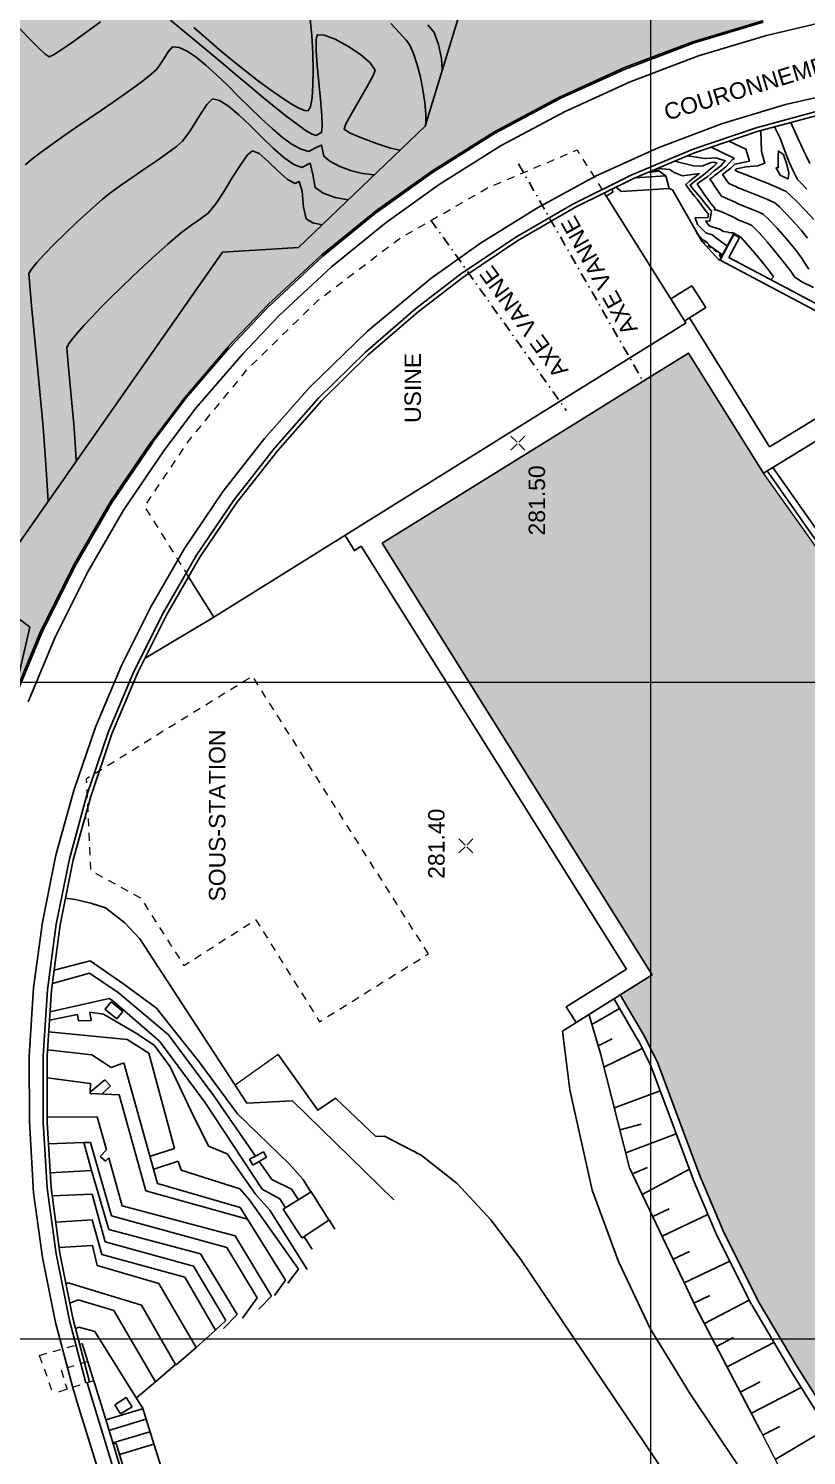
# Model space of a CAD drawing. Header units: metres. Extents: x 62264 to 62602, y 108404 to 109101.
# Drawn here: x 62352.7 to 62411.9, y 108541.1 to 108649.8 of the extents above; entities that cross this region are included whole.
import ezdxf
from ezdxf.enums import TextEntityAlignment as Align

# ---------------------------------------------------------------- set-up
doc = ezdxf.new("R2010")
doc.units = ezdxf.units.M
doc.header["$MEASUREMENT"] = 0
doc.linetypes.add('DOT', pattern=[0.55, 0.3, -0.25])
doc.linetypes.add('TRATTOPUNTO2', pattern=[0.5, 0.25, -0.125, 0, -0.125])
for name, color, linetype in [('assi', 6, 'TRATTOPUNTO2'), ('Bâti', 7, 'Continuous'), ('colore lago', 131, 'Continuous'), ('coordinate', 2, 'Continuous'), ('Couronnement', 7, 'Continuous'), ('curve livello 1m', 2, 'Continuous'), ('curve livello 5m', 7, 'Continuous'), ('LIN018CO', 6, 'Continuous'), ('LIN025CO', 7, 'Continuous'), ('LIN035CO', 1, 'Continuous'), ('pendenze', 2, 'Continuous'), ('Per+Mod Surf', 7, 'Continuous'), ('SCALE', 2, 'Continuous'), ('Strade', 7, 'Continuous'), ('TalusHautBas', 7, 'Continuous'), ('TEXT035', 1, 'Continuous'), ('VOIRIE', 7, 'Continuous')]:
    doc.layers.add(name, color=color, linetype=linetype)
doc.layers.add('Colori bordi', color=5, linetype='Continuous', plot=False)
doc.styles.add('ARIAL', font='arial.ttf')

# ---------------------------------------------------------------- blocks, each defined once
blk = doc.blocks.new('INVISIBLE')
at = {"color": 0}
for p, q in [((-0.0375, 0), (0.0375, 0)), ((0, -0.0375), (0, 0.0375))]:
    blk.add_line(p, q, dxfattribs=at)
at = {"flags": 1}
for tag, p in [('POINTNUMBER', (0, 0)), ('COMMENT', (0, -1.25))]:
    blk.add_attdef(tag, p, '', height=1, dxfattribs=at)
blk = doc.blocks.new('quote')
at = {"layer": 'LIN018CO'}
for p, q in [((0.001, 0.001), (-0.001, -0.001)), ((0.001, -0.001), (-0.001, 0.001))]:
    blk.add_line(p, q, dxfattribs=at)
at = {"layer": 'LIN035CO'}
for p, q in [((-0.013, 0.013), (-0.106, 0.106)), ((0.106, 0.106), (0.013, 0.013)), ((-0.013, -0.013), (-0.106, -0.106)), ((0.106, -0.106), (0.013, -0.013))]:
    blk.add_line(p, q, dxfattribs=at)
at = {"layer": 'TEXT035', "style": 'ARIAL'}
blk.add_attdef('VALORE', text='', height=0.25, dxfattribs=at).set_placement((0, 0.33), align=Align.CENTER)

msp = doc.modelspace()

# ---------------------------------------------------------------- hatches: boundary and pattern name
at = {"layer": 'colore lago', "linetype": 'Continuous', "lineweight": 0}
for points in [[(62424.984, 108653.069), (62419.433, 108652.547), (62413.953, 108651.637), (62408.529, 108650.359), (62403.21, 108648.764), (62398.021, 108646.797), (62392.955, 108644.487), (62388.067, 108641.873), (62383.347, 108638.914), (62379.143, 108635.919), (62374.987, 108632.528), (62370.912, 108628.752), (62367.864, 108625.55), (62364.577, 108621.72), (62361.992, 108618.302), (62358.884, 108613.699), (62356.087, 108608.883), (62353.615, 108603.924), (62351.491, 108598.79), (62349.698, 108593.52), (62348.257, 108588.148), (62347.162, 108582.699), (62346.433, 108577.206), (62346.076, 108571.827), (62346.067, 108566.27), (62346.414, 108560.708), (62347.156, 108555.214), (62348.241, 108549.757), (62349.108, 108546.543), (62347.868, 108543.897), (62343.805, 108542.34), (62343.071, 108542.931), (62342.215, 108543.399), (62341.494, 108543.605), (62340.731, 108543.397), (62339.788, 108542.895), (62338.814, 108542.367), (62337.958, 108542.081), (62337.463, 108542.167), (62336.538, 108542.374), (62334.253, 108542.969), (62331.322, 108543.785), (62328.139, 108544.685), (62325.098, 108545.533), (62322.593, 108546.195), (62321.848, 108546.361), (62320.984, 108546.545), (62320.474, 108546.666), (62319.859, 108546.963), (62319.103, 108547.335), (62317.961, 108547.824), (62316.581, 108548.386), (62315.066, 108548.989), (62313.523, 108549.599), (62312.055, 108550.183), (62310.769, 108550.711), (62309.769, 108551.147), (62309.112, 108551.475), (62308.074, 108552.131), (62305.134, 108553.829), (62301.974, 108555.846), (62300, 108557.145), (62300, 108746.102), (62331.882, 108763.679), (62334.507, 108761.512), (62338.392, 108758.6), (62343.084, 108755.721), (62348.103, 108752.428), (62352.959, 108748.821), (62356.982, 108746.672), (62361.491, 108743.204), (62364.809, 108741.018), (62364.85, 108740.982), (62366.701, 108739.452), (62368.7, 108737.832), (62369.305, 108737.355), (62369.749, 108737.014), (62370.359, 108736.582), (62371.24, 108735.973), (62371.627, 108735.711), (62374.472, 108733.847), (62374.708, 108733.696), (62375.544, 108733.194), (62376.513, 108732.622), (62377.024, 108732.307), (62377.264, 108731.984), (62377.853, 108731.572), (62378.743, 108731.016), (62379.493, 108730.514), (62379.904, 108730.173), (62380.53, 108729.628), (62381.289, 108728.95), (62382.099, 108728.213), (62382.879, 108727.488), (62383.568, 108726.81), (62384.361, 108726.013), (62384.891, 108725.5), (62385.513, 108725.007), (62386.29, 108724.44), (62387.153, 108723.834), (62388.028, 108723.224), (62388.845, 108722.646), (62389.533, 108722.136), (62390.019, 108721.728), (62390.461, 108721.189), (62391.046, 108720.467), (62391.593, 108719.84), (62392.228, 108719.121), (62392.561, 108718.731), (62392.862, 108718.087), (62393.16, 108717.245), (62393.458, 108716.296), (62393.758, 108715.335), (62394.064, 108714.455), (62394.378, 108713.747), (62394.629, 108713.387), (62395.018, 108712.892), (62395.432, 108712.426), (62395.814, 108712.034), (62396.33, 108711.596), (62397.152, 108710.938), (62398.032, 108710.258), (62398.87, 108709.636), (62399.584, 108709.126), (62399.96, 108708.881), (62400.685, 108708.661), (62401.612, 108708.484), (62402.549, 108708.306), (62403.305, 108708.084), (62403.979, 108707.68), (62404.973, 108707.002), (62405.674, 108706.477), (62406.299, 108705.979), (62406.659, 108705.658), (62407.074, 108705.014), (62407.565, 108704.234), (62408.06, 108703.631), (62408.444, 108703.148), (62408.613, 108702.358), (62408.809, 108701.374), (62409.055, 108700.585), (62409.399, 108699.598), (62409.737, 108698.707), (62410.053, 108697.961), (62410.417, 108697.156), (62410.768, 108696.423), (62411.044, 108695.894), (62411.352, 108695.436), (62411.941, 108694.585), (62412.688, 108693.536), (62413.24, 108692.756), (62413.64, 108692.028), (62414.101, 108691.1), (62414.582, 108690.096), (62415.042, 108689.143), (62415.44, 108688.363), (62415.735, 108687.883), (62416.22, 108687.475), (62417.091, 108686.877), (62417.986, 108686.309), (62418.762, 108685.857), (62419.277, 108685.61), (62419.98, 108685.523), (62420.747, 108685.436), (62421.269, 108685.254), (62422.042, 108684.935), (62422.834, 108684.575), (62423.302, 108684.318), (62424.281, 108683.305), (62425.656, 108681.875), (62426.449, 108681.066), (62427.156, 108680.351), (62427.673, 108679.833), (62427.895, 108679.62), (62428.432, 108679.384), (62429.04, 108678.92), (62429.869, 108678.212), (62430.484, 108677.629), (62430.843, 108677.243), (62431.218, 108676.364), (62431.557, 108675.296), (62431.913, 108674.527), (62432.355, 108674.247), (62432.858, 108673.942), (62433.455, 108673.231), (62434.097, 108672.326), (62434.701, 108671.601), (62435.197, 108671.28), (62435.685, 108671.01), (62436.144, 108670.755), (62436.707, 108670.388), (62437.492, 108669.855), (62438.358, 108669.253), (62439.162, 108668.678), (62440.078, 108667.996), (62441.13, 108667.19), (62442.002, 108666.501), (62442.908, 108665.758), (62443.789, 108665.021), (62444.562, 108664.359), (62445.144, 108663.844), (62445.453, 108663.547), (62446.014, 108662.665), (62446.501, 108661.941), (62447.153, 108661.7), (62448.876, 108661.081), (62447.183, 108652.749), (62446.943, 108651.566), (62441.595, 108652.495), (62436.09, 108653.04), (62430.527, 108653.236)], [(62379.582, 108610.581), (62385.62, 108600.92), (62400.115, 108577.726), (62397.691, 108576.2), (62399.555, 108573.013), (62400.542, 108570.997), (62402.182, 108566.645), (62403.779, 108562.376), (62405.518, 108558.228), (62408.196, 108552.888), (62411.192, 108547.807), (62415.156, 108541.54), (62417.677, 108537.481), (62418.985, 108535.375), (62423.804, 108527.74), (62427.401, 108522.066), (62428.917, 108522.33), (62431.999, 108520.483), (62435.209, 108517.103), (62435.248, 108508.375), (62442.532, 108497.745), (62448.327, 108490.271), (62457.902, 108478.106), (62469.007, 108462.331), (62468.89, 108461.981), (62477.152, 108449.843), (62486.864, 108436.011), (62496.889, 108418.536), (62504.8, 108403.974), (62555.468, 108403.974), (62553.625, 108410.285), (62549.503, 108421.578), (62547.915, 108426.777), (62544.897, 108437.007), (62544.493, 108444.651), (62545.356, 108452.699), (62543.608, 108459.606), (62537.06, 108468.431), (62530.397, 108473.862), (62527.61, 108478.063), (62523.513, 108483.362), (62517.305, 108489.509), (62515.162, 108489.283), (62513.59, 108490.987), (62513.852, 108495.246), (62507.206, 108504.157), (62503.622, 108511.488), (62498.446, 108513.908), (62498.734, 108517.605), (62497.529, 108519.355), (62494.043, 108521.362), (62486.495, 108527.481), (62482.972, 108532.63), (62482.017, 108536.249), (62479.567, 108536.234), (62477.321, 108539.69), (62478.815, 108540.254), (62477.114, 108542.25), (62476.542, 108543.256), (62476.712, 108543.943), (62475.5, 108543.172), (62473.872, 108545.329), (62473.367, 108544.22), (62472.168, 108544.884), (62471.307, 108544.63), (62466.582, 108550.14), (62461.323, 108555.669), (62452.234, 108564.908), (62445.975, 108571.355), (62438.597, 108578.993), (62431.968, 108586.051), (62422.759, 108596.383), (62419.614, 108600.43), (62408.579, 108615.912), (62402.883, 108625.049), (62402.43, 108624.768), (62397.589, 108621.762), (62392.271, 108618.46)]]:
    msp.add_hatch(color=256, dxfattribs=at).paths.add_polyline_path(points)

# ---------------------------------------------------------------- linework, layer by layer
at = {"layer": 'assi', "ltscale": 3}
for p, q in [((62389.959, 108639.455), (62399.37, 108623.019)), ((62383.288, 108635.19), (62393.595, 108620.675))]:
    msp.add_line(p, q, dxfattribs=at)
at = {"layer": 'Bâti', "linetype": 'Continuous'}
for p, q in [((62401.169, 108638.552), (62398.801, 108638.393)), ((62399.785, 108638.806), (62400.66, 108638.91)), ((62400.053, 108638.919), (62400.656, 108638.99)), ((62396.465, 108637.251), (62402.678, 108627.371)), ((62396.678, 108637.032), (62397.149, 108637.336)), ((62397.149, 108637.336), (62397.045, 108637.532)), ((62397.372, 108637.694), (62397.756, 108637.36)), ((62397.756, 108637.36), (62401.404, 108637.589)), ((62405.249, 108632.118), (62406.309, 108634.107)), ((62406.332, 108634.094), (62405.521, 108632.576)), ((62406.332, 108634.094), (62406.774, 108633.859)), ((62406.774, 108633.859), (62405.962, 108632.34)), ((62405.288, 108632.136), (62405.249, 108632.118)), ((62405.521, 108632.576), (62405.288, 108632.136)), ((62405.288, 108632.136), (62421.3, 108623.644)), ((62403.135, 108630.184), (62401.545, 108629.196)), ((62404.211, 108628.53), (62403.135, 108630.184)), ((62404.211, 108628.53), (62402.595, 108627.526)), ((62400.156, 108625.775), (62402.699, 108627.361)), ((62409.05, 108617.922), (62402.955, 108627.75)), ((62393.199, 108621.436), (62400.156, 108625.775)), ((62399.238, 108622.786), (62402.883, 108625.049)), ((62402.883, 108625.049), (62408.579, 108615.912)), ((62394.394, 108619.778), (62399.238, 108622.786)), ((62366.775, 108604.956), (62393.199, 108621.436)), ((62379.582, 108610.581), (62394.394, 108619.778)), ((62413.08, 108620.385), (62409.05, 108617.922)), ((62408.579, 108615.912), (62413.943, 108619.185)), ((62413.874, 108608.965), (62408.865, 108616.086)), ((62409.311, 108616.358), (62414.262, 108609.286)), ((62377.491, 108609.99), (62376.75, 108611.177)), ((62377.97, 108610.358), (62377.477, 108610.037)), ((62398.161, 108578.16), (62377.97, 108610.358)), ((62400.115, 108577.726), (62379.582, 108610.581)), ((62366.775, 108604.956), (62364.852, 108608.036)), ((62366.775, 108604.956), (62361.532, 108601.829)), ((62356.992, 108589.568), (62356.991, 108589.827)), ((62400.115, 108577.726), (62393.294, 108573.432)), ((62398.161, 108578.16), (62393.586, 108575.291)), ((62398.161, 108578.16, 281.509), (62393.586, 108575.291, 281.589)), ((62400.115, 108577.726), (62394.335, 108574.087)), ((62358.491, 108575.096), (62358.946, 108575.657)), ((62358.946, 108575.657), (62359.838, 108574.92)), ((62394.335, 108574.087), (62393.586, 108575.291)), ((62397.202, 108575.914), (62399.066, 108572.727)), ((62397.691, 108576.2), (62399.555, 108573.013)), ((62359.384, 108574.366), (62358.486, 108575.1)), ((62359.838, 108574.92), (62359.384, 108574.366)), ((62399.045, 108572.763), (62400.032, 108570.747)), ((62399.555, 108573.013), (62400.542, 108570.997)), ((62400.542, 108570.997), (62402.182, 108566.645)), ((62400.009, 108570.796), (62401.649, 108566.444)), ((62402.182, 108566.645), (62403.779, 108562.376)), ((62401.648, 108566.445), (62403.245, 108562.176)), ((62369.929, 108563.926), (62369.485, 108563.691)), ((62369.485, 108563.691), (62369.735, 108563.241)), ((62369.735, 108563.241), (62370.219, 108563.503)), ((62369.935, 108563.918), (62370.534, 108564.254)), ((62370.774, 108563.831), (62370.209, 108563.517)), ((62370.534, 108564.254), (62370.774, 108563.831)), ((62403.779, 108562.376), (62405.518, 108558.228)), ((62374.179, 108561.192), (62372.041, 108559.881)), ((62375.522, 108559.06), (62374.179, 108561.192)), ((62403.245, 108562.152), (62404.984, 108558.004)), ((62372.041, 108559.881), (62373.466, 108557.689)), ((62373.456, 108557.682), (62375.54, 108559.072)), ((62404.999, 108557.968), (62407.677, 108552.628)), ((62405.518, 108558.228), (62408.196, 108552.888)), ((62407.695, 108552.592), (62410.691, 108547.511)), ((62408.196, 108552.888), (62411.192, 108547.807)), ((62356.744, 108549.661), (62357.628, 108546.795)), ((62417.463, 108536.711), (62410.691, 108547.511)), ((62411.192, 108547.807), (62415.156, 108541.54)), ((62357.124, 108546.651), (62359.332, 108539.425)), ((62358.538, 108543.856), (62357.634, 108546.813)), ((62360.108, 108545.538), (62359.243, 108544.992)), ((62359.245, 108544.993), (62359.678, 108544.298)), ((62359.678, 108544.298), (62360.542, 108544.838)), ((62360.542, 108544.838), (62360.108, 108545.538)), ((62359.677, 108540.151), (62358.538, 108543.856)), ((62359.344, 108542.046), (62359.113, 108541.985)), ((62360.042, 108539.702), (62359.344, 108542.046))]:
    msp.add_line(p, q, dxfattribs=at)
at = {"layer": 'Bâti', "color": 2}
for p, q in [((62356.215, 108583.452), (62355.47, 108583.57)), ((62356.215, 108583.452), (62357.396, 108583.179)), ((62357.396, 108583.179), (62358.514, 108582.813)), ((62358.514, 108582.813), (62360.001, 108581.694)), ((62360.001, 108581.694), (62361.131, 108580.47)), ((62361.131, 108580.47), (62369.279, 108567.953)), ((62357.348, 108578.787), (62354.615, 108578.077)), ((62359.914, 108577.022), (62357.348, 108578.787)), ((62354.48, 108577.069), (62357.308, 108577.84)), ((62357.308, 108577.84), (62359.486, 108576.388)), ((62359.486, 108576.388), (62363.316, 108573.148)), ((62362.415, 108575.195), (62359.914, 108577.022)), ((62358.808, 108575.927), (62354.3, 108574.894)), ((62359.065, 108575.77), (62358.808, 108575.927)), ((62362.623, 108572.668), (62359.065, 108575.77)), ((62354.259, 108574.278), (62356.403, 108574.715)), ((62356.403, 108574.715), (62356.478, 108574.222)), ((62356.478, 108574.222), (62357.441, 108574.257)), ((62357.441, 108574.257), (62357.335, 108574.887)), ((62357.335, 108574.887), (62358.367, 108574.732)), ((62358.367, 108574.732), (62360.922, 108573.232)), ((62363.739, 108573.494), (62362.415, 108575.195)), ((62354.199, 108573.379), (62360.185, 108572.796)), ((62360.922, 108573.232), (62362.255, 108572.355)), ((62363.316, 108573.148), (62366.772, 108568.515)), ((62365.636, 108571.123), (62363.739, 108573.494)), ((62357.491, 108571.621), (62354.108, 108572.012)), ((62360.185, 108572.796), (62361.821, 108571.752)), ((62362.255, 108572.355), (62363.442, 108570.721)), ((62366.082, 108568.019), (62362.623, 108572.668)), ((62357.491, 108571.621), (62358.946, 108570.662)), ((62358.946, 108570.662), (62359.921, 108571.032)), ((62359.921, 108571.032), (62362.472, 108561.846)), ((62361.821, 108571.752), (62363.784, 108564.502)), ((62368.565, 108567.141), (62365.636, 108571.123)), ((62354.081, 108569.888), (62357.355, 108569.462)), ((62363.442, 108570.721), (62365.037, 108567.338)), ((62357.355, 108569.462), (62357.373, 108569.47)), ((62357.373, 108569.47), (62357.364, 108568.699)), ((62357.364, 108568.699), (62359.574, 108568.588)), ((62357.365, 108568.781), (62358.466, 108569.727)), ((62358.912, 108569.278), (62358.271, 108568.653)), ((62358.463, 108569.73), (62358.912, 108569.278)), ((62359.574, 108568.588), (62361.585, 108561.275)), ((62370.439, 108561.412), (62366.082, 108568.019)), ((62366.772, 108568.515), (62369.935, 108563.918)), ((62369.279, 108567.953), (62372.762, 108568.122)), ((62372.762, 108568.122), (62380.455, 108560.597)), ((62354.088, 108566.896), (62357.878, 108566.922)), ((62357.878, 108566.922), (62358.604, 108564.39)), ((62365.037, 108567.338), (62366.356, 108564.671)), ((62372.499, 108563.334), (62368.565, 108567.141)), ((62356.875, 108564.959), (62354.189, 108564.866)), ((62356.875, 108564.96), (62357.375, 108564.955)), ((62357.462, 108562.818), (62356.875, 108564.959)), ((62357.375, 108564.955), (62358.98, 108559.362)), ((62358.604, 108564.39), (62358.127, 108563.889)), ((62363.784, 108564.502), (62361.937, 108563.905)), ((62366.356, 108564.671), (62367.786, 108564.104)), ((62358.127, 108563.889), (62358.516, 108563.535)), ((62358.516, 108563.535), (62358.777, 108563.789)), ((62358.777, 108563.789), (62359.798, 108560.141)), ((62362.197, 108562.916), (62364.058, 108563.543)), ((62364.058, 108563.543), (62364.273, 108562.844)), ((62367.786, 108564.104), (62369.931, 108561.034)), ((62370.209, 108563.517), (62371.192, 108562.133)), ((62373.575, 108562.142), (62372.499, 108563.334)), ((62354.323, 108562.649), (62357.462, 108562.818)), ((62357.47, 108562.829), (62358.767, 108558.336)), ((62364.273, 108562.844), (62368.736, 108561.442)), ((62361.585, 108561.275), (62369.324, 108559.108)), ((62362.472, 108561.846), (62368.763, 108560.016)), ((62368.736, 108561.442), (62369.464, 108560.628)), ((62371.785, 108560.671), (62370.439, 108561.412)), ((62371.192, 108562.133), (62372.683, 108561.407)), ((62372.683, 108561.407), (62373.202, 108560.593)), ((62374.155, 108561.177), (62373.575, 108562.142)), ((62354.473, 108560.898), (62357.502, 108561.028)), ((62357.502, 108561.028), (62358.504, 108557.4)), ((62359.798, 108560.141), (62368.382, 108557.861)), ((62368.763, 108560.016), (62369.328, 108559.111)), ((62369.464, 108560.621), (62373.2, 108555.317)), ((62369.931, 108561.034), (62371.026, 108559.803)), ((62372.227, 108559.995), (62371.785, 108560.671)), ((62354.74, 108558.902), (62357.509, 108559.075)), ((62357.509, 108559.075), (62358.245, 108556.443)), ((62358.98, 108559.362), (62367.767, 108556.975)), ((62369.324, 108559.108), (62372.212, 108554.471)), ((62371.026, 108559.803), (62373.874, 108555.276)), ((62375.985, 108558.355), (62375.54, 108559.072)), ((62358.767, 108558.336), (62365.742, 108556.474)), ((62368.382, 108557.861), (62371.162, 108553.257)), ((62354.999, 108556.959), (62357.545, 108557.126)), ((62357.545, 108557.126), (62357.895, 108555.599)), ((62358.504, 108557.4), (62365.217, 108555.542)), ((62367.767, 108556.975), (62370.062, 108553.137)), ((62374.238, 108556.832), (62373.621, 108557.792)), ((62358.245, 108556.443), (62364.572, 108554.712)), ((62365.742, 108556.474), (62368.552, 108551.865)), ((62357.895, 108555.599), (62362.574, 108554.23)), ((62364.572, 108554.712), (62366.906, 108550.678)), ((62365.217, 108555.542), (62367.682, 108551.413)), ((62373.2, 108555.317), (62372.39, 108554.251)), ((62355.524, 108554.201), (62355.696, 108554.276)), ((62355.696, 108554.276), (62361.266, 108552.561)), ((62362.574, 108554.23), (62365.421, 108549.362)), ((62372.209, 108554.476), (62371.391, 108553.315)), ((62355.82, 108552.733), (62356.447, 108552.989)), ((62356.447, 108552.989), (62359.164, 108552.168)), ((62361.266, 108552.561), (62363.853, 108548.048)), ((62370.062, 108553.137), (62368.947, 108551.588)), ((62371.162, 108553.257), (62370.2, 108552.271)), ((62359.164, 108552.168), (62362.335, 108546.741)), ((62367.682, 108551.413), (62366.911, 108550.689)), ((62368.552, 108551.865), (62367.508, 108550.809)), ((62356.499, 108550.892), (62356.258, 108550.789)), ((62357.722, 108550.579), (62356.499, 108550.892)), ((62361.301, 108544.845), (62357.722, 108550.579)), ((62366.906, 108550.678), (62365.421, 108549.362)), ((62365.421, 108549.362), (62363.892, 108548.037)), ((62363.853, 108548.048), (62362.335, 108546.741)), ((62362.339, 108546.735), (62360.877, 108545.524))]:
    msp.add_line(p, q, dxfattribs=at)
at = {"layer": 'Colori bordi', "linetype": 'Continuous', "lineweight": 0, "flags": 128}
for points in [[(62408.529, 108650.359), (62403.21, 108648.764), (62398.021, 108646.797), (62392.955, 108644.487), (62388.067, 108641.873), (62383.347, 108638.914), (62379.143, 108635.919), (62374.987, 108632.528), (62370.912, 108628.752), (62367.864, 108625.55), (62364.577, 108621.72), (62361.992, 108618.302), (62358.884, 108613.699), (62356.087, 108608.883), (62353.615, 108603.924), (62351.491, 108598.79)], [(62419.614, 108600.43), (62408.579, 108615.912), (62402.883, 108625.049), (62402.43, 108624.768), (62397.589, 108621.762), (62392.271, 108618.46), (62379.582, 108610.581), (62385.62, 108600.92), (62400.115, 108577.726), (62397.691, 108576.2), (62399.555, 108573.013), (62400.542, 108570.997), (62402.182, 108566.645), (62403.779, 108562.376), (62405.518, 108558.228), (62408.196, 108552.888), (62411.192, 108547.807), (62415.156, 108541.54)]]:
    msp.add_lwpolyline(points, dxfattribs=at)
at = {"layer": 'coordinate', "linetype": 'Continuous', "lineweight": 0}
for p, q in [((62400, 108767.618), (62400, 108626.056)), ((62400, 108626.056), (62400, 108403.974)), ((62300, 108600), (62447.744, 108600)), ((62300, 108550), (62587, 108550))]:
    msp.add_line(p, q, dxfattribs=at)
at = {"layer": 'Couronnement', "linetype": 'Continuous'}
for p, q in [((62408.529, 108650.359), (62403.21, 108648.764)), ((62408.555, 108650.242), (62403.244, 108648.649)), ((62408.817, 108649.228), (62414.098, 108650.472)), ((62403.639, 108647.68), (62408.817, 108649.228)), ((62403.21, 108648.764), (62398.021, 108646.797)), ((62403.253, 108648.652), (62398.064, 108646.685)), ((62398.435, 108645.708), (62403.639, 108647.68)), ((62398.021, 108646.797), (62392.955, 108644.487)), ((62398.064, 108646.685), (62393.005, 108644.378)), ((62393.495, 108643.455), (62398.435, 108645.708)), ((62415.21, 108645.122), (62410.252, 108643.974)), ((62392.955, 108644.487), (62388.067, 108641.873)), ((62393.012, 108644.381), (62388.121, 108641.766)), ((62410.252, 108643.974), (62405.384, 108642.503)), ((62388.625, 108640.851), (62393.495, 108643.455)), ((62408.032, 108642.218), (62412.886, 108643.525)), ((62408.12, 108641.931), (62412.954, 108643.233)), ((62388.067, 108641.873), (62383.347, 108638.914)), ((62388.121, 108641.766), (62383.41, 108638.813)), ((62405.384, 108642.503), (62400.566, 108640.675)), ((62403.236, 108640.58), (62408.032, 108642.218)), ((62403.343, 108640.299), (62408.12, 108641.931)), ((62383.902, 108637.895), (62388.625, 108640.851)), ((62400.566, 108640.675), (62395.868, 108638.544)), ((62398.58, 108638.626), (62403.236, 108640.58)), ((62398.705, 108638.353), (62403.343, 108640.299)), ((62383.347, 108638.914), (62379.143, 108635.919)), ((62383.416, 108638.816), (62379.212, 108635.821)), ((62395.868, 108638.544), (62391.402, 108636.122)), ((62394.085, 108636.402), (62398.58, 108638.626)), ((62394.227, 108636.138), (62398.705, 108638.353)), ((62379.89, 108634.988), (62383.902, 108637.895)), ((62391.402, 108636.122), (62387.052, 108633.426)), ((62389.738, 108633.878), (62394.085, 108636.402)), ((62389.897, 108633.623), (62394.227, 108636.138)), ((62379.143, 108635.919), (62374.987, 108632.528)), ((62379.219, 108635.826), (62375.061, 108632.433)), ((62375.721, 108631.617), (62379.89, 108634.988)), ((62385.548, 108631.062), (62389.738, 108633.878)), ((62387.052, 108633.426), (62383.284, 108630.727)), ((62385.723, 108630.818), (62389.897, 108633.623)), ((62374.987, 108632.528), (62370.912, 108628.752)), ((62375.061, 108632.433), (62370.993, 108628.664)), ((62371.731, 108627.91), (62375.721, 108631.617)), ((62383.284, 108630.727), (62378.457, 108626.726)), ((62382.126, 108628.443), (62385.548, 108631.062)), ((62382.316, 108628.21), (62385.723, 108630.818)), ((62370.912, 108628.752), (62367.864, 108625.55)), ((62370.999, 108628.669), (62367.951, 108625.467)), ((62378.305, 108625.134), (62382.126, 108628.443)), ((62368.987, 108625.02), (62371.731, 108627.91)), ((62378.509, 108624.914), (62382.316, 108628.21)), ((62378.457, 108626.726), (62374.041, 108622.439)), ((62367.955, 108625.472), (62364.668, 108621.642)), ((62365.383, 108620.836), (62368.987, 108625.02)), ((62374.738, 108621.618), (62378.305, 108625.134)), ((62374.956, 108621.412), (62378.509, 108624.914)), ((62374.041, 108622.439), (62370.622, 108618.564)), ((62364.668, 108621.642), (62362.087, 108618.23)), ((62362.957, 108617.615), (62365.383, 108620.836)), ((62371.394, 108617.829), (62374.738, 108621.618)), ((62371.625, 108617.637), (62374.956, 108621.412)), ((62361.992, 108618.302), (62358.884, 108613.699)), ((62362.091, 108618.235), (62358.983, 108613.632)), ((62359.904, 108613.095), (62362.957, 108617.615)), ((62370.622, 108618.564), (62367.467, 108614.538)), ((62368.284, 108613.86), (62371.394, 108617.829)), ((62368.527, 108613.683), (62371.625, 108617.637)), ((62367.467, 108614.538), (62364.533, 108610.187)), ((62358.884, 108613.699), (62356.087, 108608.883)), ((62358.988, 108613.639), (62356.19, 108608.822)), ((62365.455, 108609.67), (62368.284, 108613.86)), ((62365.709, 108609.511), (62368.527, 108613.683)), ((62357.168, 108608.392), (62359.904, 108613.095)), ((62364.533, 108610.187), (62361.97, 108605.74)), ((62362.93, 108605.307), (62365.455, 108609.67)), ((62363.194, 108605.165), (62365.709, 108609.511)), ((62356.087, 108608.883), (62353.615, 108603.924)), ((62356.19, 108608.822), (62353.722, 108603.871)), ((62354.69, 108603.437), (62357.168, 108608.392)), ((62361.97, 108605.74), (62359.735, 108601.267)), ((62360.687, 108600.806), (62362.93, 108605.307)), ((62360.96, 108600.681), (62363.194, 108605.165)), ((62353.615, 108603.924), (62351.491, 108598.79)), ((62353.726, 108603.878), (62351.602, 108598.744)), ((62352.639, 108598.497), (62354.69, 108603.437)), ((62359.735, 108601.267), (62357.757, 108596.587)), ((62358.73, 108596.171), (62360.687, 108600.806)), ((62359.011, 108596.064), (62360.96, 108600.681)), ((62357.757, 108596.587), (62356.104, 108591.745)), ((62357.112, 108591.4), (62358.73, 108596.171)), ((62357.399, 108591.312), (62359.011, 108596.064)), ((62356.104, 108591.745), (62354.752, 108586.825)), ((62355.779, 108586.547), (62357.112, 108591.4)), ((62356.071, 108586.478), (62357.399, 108591.312)), ((62354.752, 108586.825), (62353.73, 108581.725)), ((62354.782, 108581.579), (62355.779, 108586.547)), ((62355.078, 108581.529), (62356.071, 108586.478)), ((62353.73, 108581.725), (62353.051, 108576.721)), ((62354.112, 108576.587), (62354.782, 108581.579)), ((62354.411, 108576.557), (62355.078, 108581.529)), ((62353.051, 108576.721), (62352.726, 108571.528)), ((62353.777, 108571.565), (62354.112, 108576.587)), ((62354.077, 108571.555), (62354.411, 108576.557)), ((62352.726, 108571.528), (62352.73, 108566.545)), ((62353.789, 108566.503), (62353.777, 108571.565)), ((62354.089, 108566.512), (62354.077, 108571.555)), ((62352.73, 108566.545), (62353.055, 108561.134)), ((62354.093, 108561.48), (62353.789, 108566.503)), ((62354.392, 108561.509), (62354.089, 108566.512)), ((62353.055, 108561.134), (62353.723, 108556.207)), ((62354.76, 108556.477), (62354.093, 108561.48)), ((62355.057, 108556.52), (62354.392, 108561.509)), ((62353.723, 108556.207), (62354.722, 108551.247)), ((62355.755, 108551.535), (62354.76, 108556.477)), ((62356.049, 108551.594), (62355.057, 108556.52)), ((62357.02, 108546.657), (62355.759, 108551.519)), ((62357.31, 108546.732), (62356.049, 108551.594)), ((62354.722, 108551.247), (62356.006, 108546.381))]:
    msp.add_line(p, q, dxfattribs=at)
at = {"layer": 'Couronnement', "linetype": 'Continuous', "lineweight": 0}
for p, q in [((62367.864, 108625.55), (62364.577, 108621.72)), ((62364.572, 108621.714), (62361.992, 108618.302))]:
    msp.add_line(p, q, dxfattribs=at)
at = {"layer": 'curve livello 1m', "flags": 128}
for points in [[(62358.154, 108650.285), (62357.11, 108649.513), (62356.095, 108648.787), (62355.21, 108648.179), (62354.557, 108647.765), (62354.237, 108647.619), (62354.237, 108647.619), (62353.94, 108647.82), (62353.382, 108648.337), (62352.645, 108649.081), (62351.812, 108649.961)], [(62380.934, 108640.516), (62380.214, 108640.67), (62379.143, 108641.012), (62378.005, 108641.435), (62377.087, 108641.833), (62376.675, 108642.099), (62376.675, 108642.099), (62376.815, 108642.517), (62377.255, 108643.331), (62377.846, 108644.344), (62378.439, 108645.36), (62378.885, 108646.18), (62379.036, 108646.608), (62379.036, 108646.608), (62378.666, 108647.147), (62377.921, 108647.787), (62376.973, 108648.424), (62375.994, 108648.955), (62375.155, 108649.274), (62374.628, 108649.28), (62374.628, 108649.28), (62374.544, 108648.915), (62374.559, 108648.091), (62374.641, 108646.957), (62374.76, 108645.662), (62374.883, 108644.354), (62374.978, 108643.183), (62375.015, 108642.297), (62374.962, 108641.846), (62374.962, 108641.846), (62374.526, 108641.629), (62374.209, 108641.745), (62373.725, 108642.036), (62373.097, 108642.479), (62372.346, 108643.051), (62371.492, 108643.732), (62370.556, 108644.498), (62369.559, 108645.327), (62368.522, 108646.198), (62367.466, 108647.089), (62366.413, 108647.976), (62365.382, 108648.839), (62364.395, 108649.654), (62363.473, 108650.4)], [(62365.25, 108649.839), (62366.201, 108648.998), (62367.194, 108648.15), (62368.203, 108647.315), (62369.205, 108646.514), (62370.174, 108645.765), (62371.087, 108645.089), (62371.919, 108644.506), (62372.645, 108644.036), (62373.24, 108643.699), (62373.681, 108643.515), (62373.942, 108643.503), (62374.119, 108643.816), (62374.24, 108644.492), (62374.307, 108645.45), (62374.324, 108646.61), (62374.294, 108647.888), (62374.22, 108649.204), (62374.107, 108650.477)], [(62380.228, 108650.149), (62380.897, 108649.447), (62381.405, 108648.882), (62381.652, 108648.563), (62381.958, 108647.86), (62382.239, 108647.014), (62382.483, 108646.077), (62382.681, 108645.103), (62382.821, 108644.145), (62382.893, 108643.256), (62382.886, 108642.489)], [(62383.042, 108650.044), (62383.533, 108649.459), (62383.858, 108648.563), (62384.079, 108647.477), (62384.129, 108646.525)], [(62354.164, 108613.776), (62353.984, 108616.6), (62353.779, 108619.422), (62353.779, 108619.422), (62353.383, 108623.721), (62352.903, 108628.667), (62352.7, 108631.117), (62352.7, 108631.117), (62352.898, 108631.444), (62353.305, 108631.946), (62353.889, 108632.59), (62354.616, 108633.343), (62355.455, 108634.171), (62356.371, 108635.041), (62357.333, 108635.921), (62358.307, 108636.776), (62358.307, 108636.776), (62358.941, 108637.281), (62359.733, 108637.858), (62360.622, 108638.477), (62361.545, 108639.109), (62362.443, 108639.726), (62363.255, 108640.298), (62363.919, 108640.796), (62364.373, 108641.191), (62364.373, 108641.191), (62364.973, 108641.987), (62365.635, 108643.048), (62366.238, 108643.987), (62366.658, 108644.415), (62367.206, 108644.297), (62367.892, 108643.86), (62368.678, 108643.192), (62369.528, 108642.378), (62370.407, 108641.507), (62371.277, 108640.666), (62372.102, 108639.942), (62372.846, 108639.423), (62373.474, 108639.194), (62374.107, 108639.509), (62374.293, 108638.643), (62374.467, 108637.656), (62375.074, 108637.241), (62376.004, 108636.895), (62376.977, 108636.723)], [(62408.399, 108642.006), (62408.432, 108640.4), (62408.703, 108639.516), (62408.165, 108639.326), (62407.269, 108639.245), (62406.529, 108639.076), (62406.504, 108639.048), (62406.447, 108639.004), (62406.489, 108638.944), (62406.537, 108638.923), (62406.537, 108638.923), (62406.547, 108638.917), (62407.078, 108638.696), (62407.912, 108638.368), (62408.811, 108638.016), (62409.534, 108637.722), (62410.312, 108637.371), (62410.628, 108637.093), (62411.15, 108636.577), (62411.779, 108635.923), (62412.416, 108635.232)], [(62409.422, 108642.282), (62409.854, 108641.412), (62410.172, 108640.571), (62410.534, 108639.581), (62410.557, 108639.535), (62410.81, 108638.976), (62410.96, 108638.733), (62411.165, 108638.312), (62411.187, 108638.265), (62411.419, 108638.011), (62411.878, 108637.526)], [(62356.299, 108616.829), (62356.209, 108618.234), (62356.107, 108619.637), (62356.107, 108619.637), (62355.91, 108621.775), (62355.672, 108624.235), (62355.571, 108625.453), (62355.571, 108625.453), (62355.717, 108625.729), (62355.993, 108626.113), (62356.386, 108626.595), (62356.885, 108627.163), (62357.479, 108627.804), (62358.154, 108628.507), (62358.9, 108629.26), (62359.705, 108630.051), (62360.557, 108630.868), (62361.443, 108631.7), (62362.354, 108632.534), (62363.275, 108633.358), (62364.197, 108634.161), (62364.197, 108634.161), (62364.908, 108634.688), (62365.76, 108635.273), (62366.342, 108635.722), (62366.342, 108635.722), (62366.911, 108636.431), (62367.547, 108637.397), (62368.198, 108638.453), (62368.81, 108639.428), (62369.329, 108640.154), (62369.702, 108640.462), (62370.22, 108640.25), (62370.904, 108639.653), (62371.654, 108638.914), (62372.369, 108638.274), (62372.947, 108637.977), (62373.249, 108638.126), (62373.49, 108637.396), (62373.581, 108636.167), (62373.805, 108635.271), (62374.304, 108634.984), (62374.998, 108634.827)], [(62404.61, 108640.732), (62406.186, 108639.978), (62406.326, 108639.911), (62406.346, 108639.846), (62406.264, 108639.83), (62405.727, 108639.228), (62405.34, 108638.93), (62404.87, 108638.572), (62404.742, 108638.461), (62404.515, 108638.3), (62404.676, 108638.063), (62404.888, 108637.751), (62405.401, 108636.997), (62405.84, 108636.805), (62406.425, 108636.558), (62406.437, 108636.551), (62406.659, 108636.431), (62407.353, 108636.152), (62408.177, 108635.824), (62408.573, 108635.645), (62409, 108635.241), (62409.643, 108634.557), (62410.284, 108633.815), (62410.967, 108632.985), (62411.486, 108632.315), (62411.789, 108631.835), (62412.035, 108631.458)], [(62405.961, 108641.193), (62407.25, 108640.576), (62407.524, 108639.681), (62407.02, 108639.561), (62406.397, 108639.453), (62406.115, 108639.138), (62405.481, 108638.652), (62405.945, 108637.97), (62406.481, 108637.74), (62406.487, 108637.737), (62406.603, 108637.674), (62407.196, 108637.431), (62408.09, 108637.081), (62408.856, 108636.773), (62409.443, 108636.508), (62409.799, 108636.185), (62410.387, 108635.587), (62411.029, 108634.894), (62411.474, 108634.38), (62411.947, 108633.805)], [(62401.829, 108639.664), (62403.252, 108639.31), (62403.897, 108639.284), (62404.614, 108639.576), (62404.841, 108639.589), (62405.05, 108639.521), (62404.949, 108639.408), (62404.8, 108639.293), (62404.385, 108638.933), (62404.004, 108638.604), (62403.378, 108638.159), (62403.004, 108637.852), (62403.266, 108637.501), (62403.817, 108636.877), (62404.142, 108636.441), (62404.645, 108635.86), (62404.499, 108635.122), (62404.193, 108635.112), (62404.451, 108634.752), (62405.323, 108634.468), (62405.504, 108634.332), (62405.518, 108634.329), (62405.555, 108634.323), (62405.58, 108634.318), (62405.902, 108634.254), (62405.905, 108634.253), (62405.909, 108634.253), (62405.934, 108634.248), (62406.097, 108634.215), (62406.107, 108634.216), (62406.177, 108634.218), (62406.21, 108634.219), (62406.221, 108634.232), (62406.313, 108634.192), (62406.336, 108634.18), (62406.77, 108633.946), (62406.821, 108633.925), (62406.834, 108633.919), (62406.871, 108633.882), (62407.779, 108632.849), (62408.572, 108631.909), (62409.133, 108631.202), (62409.345, 108630.871), (62409.345, 108630.871), (62409.159, 108630.647)], [(62400.515, 108639.113), (62401.46, 108639.029), (62401.794, 108638.812), (62402.44, 108638.561), (62402.971, 108638.628), (62403.564, 108638.712), (62403.631, 108638.702), (62403.699, 108638.73), (62403.636, 108638.675), (62403.61, 108638.657), (62402.969, 108638.15), (62402.674, 108637.887), (62402.876, 108637.589), (62403.33, 108637.008), (62403.536, 108636.774), (62403.882, 108636.311), (62404.233, 108635.838), (62404.408, 108635.637), (62404.358, 108635.38), (62403.4, 108635.35), (62403.579, 108634.85), (62404.206, 108634.223), (62404.686, 108634.066), (62405.248, 108633.642), (62405.782, 108633.248), (62405.782, 108633.248), (62405.843, 108633.236)], [(62405.463, 108632.529), (62404.782, 108633.022), (62404.539, 108633.201), (62404.496, 108633.249), (62404.376, 108633.384), (62404.305, 108633.464), (62404.278, 108633.493), (62404.049, 108633.664), (62403.961, 108633.693), (62403.6, 108634.087), (62403.337, 108634.566)], [(62405.343, 108632.298), (62405.234, 108632.512), (62405.395, 108632.399)]]:
    msp.add_lwpolyline(points, dxfattribs=at)
msp.add_lwpolyline([(62410.529, 108638.757), (62410.471, 108638.331), (62410.068, 108638.513), (62409.866, 108638.594), (62409.703, 108638.876), (62409.622, 108639.015), (62409.583, 108639.084), (62409.543, 108639.153), (62409.737, 108639.192), (62409.716, 108639.261), (62409.714, 108639.36), (62409.714, 108640.098), (62409.722, 108640.436), (62409.722, 108640.436), (62410.11, 108640.168), (62410.363, 108639.41), (62410.361, 108639.406), (62410.364, 108639.403), (62410.366, 108639.395), (62410.516, 108638.817)], close=True, dxfattribs=at)
at = {"layer": 'curve livello 5m', "flags": 128}
for points in [[(62352.417, 108639.392), (62353.023, 108639.887), (62353.743, 108640.434), (62354.552, 108641.021), (62355.427, 108641.637), (62356.344, 108642.272), (62357.281, 108642.913), (62358.213, 108643.55), (62359.117, 108644.172), (62359.971, 108644.767), (62360.75, 108645.325), (62361.431, 108645.834), (62361.99, 108646.283), (62362.405, 108646.661), (62362.838, 108647.264), (62363.293, 108647.995), (62363.614, 108648.367), (62364.124, 108648.314), (62364.729, 108648.041), (62365.414, 108647.583), (62366.164, 108646.974), (62366.963, 108646.251), (62367.799, 108645.449), (62368.655, 108644.603), (62369.518, 108643.748), (62370.372, 108642.919), (62371.202, 108642.153), (62371.995, 108641.483), (62372.736, 108640.947), (62373.409, 108640.577), (62374, 108640.412), (62374.504, 108640.672), (62374.964, 108640.891), (62375.13, 108640.042), (62375.602, 108639.658), (62376.313, 108639.289), (62377.17, 108638.971), (62378.081, 108638.736), (62378.955, 108638.62)], [(62410.661, 108642.615), (62411.33, 108641.135), (62411.435, 108640.927), (62411.671, 108640.419), (62411.843, 108640.066), (62412.116, 108639.485)], [(62402.782, 108640.063), (62404.163, 108639.866), (62404.209, 108639.885), (62404.973, 108639.927), (62405.676, 108639.697), (62405.338, 108639.318), (62404.835, 108638.932), (62404.373, 108638.532), (62403.889, 108638.194), (62403.549, 108637.947), (62403.549, 108637.947), (62404.132, 108637.09), (62404.579, 108636.434), (62404.882, 108636.084), (62404.857, 108635.958), (62404.951, 108635.961), (62404.979, 108635.962), (62404.99, 108635.962), (62404.995, 108635.962), (62404.998, 108635.963), (62404.999, 108635.964), (62405.464, 108635.788), (62406.369, 108635.375), (62406.369, 108635.375), (62406.386, 108635.366), (62406.714, 108635.189), (62407.499, 108634.874), (62407.704, 108634.782), (62408.257, 108634.22), (62408.87, 108633.516), (62409.551, 108632.702), (62410.187, 108631.913), (62410.665, 108631.289), (62410.665, 108631.289), (62410.938, 108630.864), (62411.515, 108630.489), (62412.393, 108630.042)]]:
    msp.add_lwpolyline(points, dxfattribs=at)
at = {"layer": 'LIN025CO', "linetype": 'Continuous', "lineweight": 0}
for p, q in [((62371.673, 108571.651), (62368.39, 108569.319)), ((62408.36, 108543.014), (62409.878, 108540.026))]:
    msp.add_line(p, q, dxfattribs=at)
at = {"layer": 'LIN025CO', "linetype": 'DOT', "lineweight": 0, "ltscale": 2}
for p, q in [((62353.478, 108548.744), (62356.744, 108549.661)), ((62353.473, 108548.758), (62354.535, 108545.824)), ((62357.167, 108548.288), (62355.141, 108547.652)), ((62355.141, 108547.652), (62355.599, 108546.169)), ((62357.619, 108546.824), (62354.535, 108545.824))]:
    msp.add_line(p, q, dxfattribs=at)
at = {"layer": 'LIN025CO', "linetype": 'DOT', "lineweight": 0, "ltscale": 2, "flags": 128}
msp.add_lwpolyline([(62364.852, 108608.036), (62361.511, 108613.387), (62364.832, 108618.343), (62369.381, 108623.886), (62374.713, 108629.082), (62380.864, 108633.759), (62387.592, 108637.63), (62394.405, 108640.526), (62396.465, 108637.251)], dxfattribs=at)
msp.add_lwpolyline([(62383.095, 108579.323), (62369.707, 108600.461), (62357.058, 108592.63), (62357.384, 108585.662), (62361.21, 108583.561), (62364.481, 108578.427), (62369.963, 108581.922), (62374.803, 108574.156), (62383.095, 108579.323)], close=True, dxfattribs=at)
at = {"layer": 'pendenze', "linetype": 'Continuous'}
for p, q in [((62395.535, 108573.93), (62397.642, 108575.162)), ((62396.019, 108572.306), (62397.07, 108572.846)), ((62396.454, 108570.69), (62399.363, 108572.114)), ((62397.244, 108567.588), (62400.723, 108568.9)), ((62397.667, 108565.923), (62399.275, 108566.359)), ((62398.111, 108564.181), (62401.957, 108565.62)), ((62398.621, 108562.569), (62399.766, 108563.065)), ((62399.362, 108561.011), (62402.967, 108562.92)), ((62400.167, 108559.318), (62401.425, 108559.916)), ((62400.876, 108557.827), (62404.363, 108559.486)), ((62401.707, 108556.081), (62402.948, 108556.671)), ((62402.563, 108554.281), (62406.023, 108555.926)), ((62403.298, 108552.736), (62404.515, 108553.315)), ((62404.096, 108551.171), (62407.512, 108552.957)), ((62405.007, 108549.428), (62406.312, 108550.11)), ((62405.815, 108547.882), (62409.375, 108549.743)), ((62406.822, 108545.956), (62408.334, 108546.746)), ((62407.666, 108544.342), (62411.445, 108546.317)), ((62408.527, 108542.685), (62409.843, 108543.326)), ((62409.471, 108540.828), (62413.414, 108543.168))]:
    msp.add_line(p, q, dxfattribs=at)
at = {"layer": 'Per+Mod Surf', "linetype": 'Continuous'}
for p, q in [((62385.493, 108650.953), (62382.841, 108642.344)), ((62382.841, 108642.344), (62373.204, 108633.107)), ((62400.66, 108638.91), (62401.169, 108638.552)), ((62401.169, 108638.552), (62401.404, 108637.589)), ((62401.404, 108637.589), (62401.655, 108637.495)), ((62401.655, 108637.495), (62403.906, 108633.574)), ((62406.309, 108634.107), (62406.332, 108634.094)), ((62406.332, 108634.094), (62406.774, 108633.859)), ((62373.204, 108633.107), (62367.419, 108632.73)), ((62403.906, 108633.574), (62405.249, 108632.118)), ((62406.774, 108633.859), (62405.962, 108632.34)), ((62367.419, 108632.73), (62349.404, 108606.97)), ((62405.962, 108632.34), (62421.533, 108624.084)), ((62351.648, 108605.064), (62352.767, 108604.199)), ((62352.767, 108604.199), (62351.586, 108599.019))]:
    msp.add_line(p, q, dxfattribs=at)
at = {"layer": 'SCALE', "linetype": 'Continuous'}
for p, q in [((62363.14, 108539.013), (62361.303, 108544.851)), ((62361.347, 108544.683), (62358.537, 108543.838)), ((62358.786, 108543.035), (62361.596, 108543.899)), ((62361.905, 108542.935), (62359.081, 108542.089)), ((62362.2, 108541.999), (62359.592, 108541.216))]:
    msp.add_line(p, q, dxfattribs=at)
at = {"layer": 'Strade', "linetype": 'Continuous', "flags": 128}
for points in [[(62393.294, 108573.432), (62393.85, 108568.972), (62395.547, 108561.333), (62397.548, 108555.898)], [(62371.673, 108571.651), (62374.679, 108567.419), (62376.034, 108568.337), (62379.086, 108565.42), (62379.762, 108565.439), (62382.539, 108563.993), (62385.272, 108561.836), (62387.844, 108559.072), (62390.118, 108556.052), (62400.301, 108540.956), (62409.098, 108527.724), (62411.862, 108523.084), (62414.554, 108518.005), (62417.511, 108511.497), (62420.923, 108501.27), (62423.865, 108490.011), (62426.449, 108482.703), (62429.128, 108476.313), (62432.191, 108470.078), (62443.896, 108447.459), (62456.743, 108422.549), (62460.17, 108415.435), (62463.593, 108407.521), (62464.931, 108403.974)], [(62356.006, 108546.381), (62356.393, 108545.098), (62360.33, 108532.432), (62363.595, 108521.887), (62365.157, 108516.964), (62368.134, 108507.401), (62371.384, 108497.004), (62372.689, 108492.89), (62376.196, 108483.351), (62380.317, 108473.808), (62385.137, 108464.798), (62393.2, 108451.15), (62412.5, 108421.15), (62420.993, 108419.612), (62423.438, 108419.107), (62429.819, 108408.017), (62431.963, 108403.974)]]:
    msp.add_lwpolyline(points, dxfattribs=at)
at = {"layer": 'TalusHautBas', "linetype": 'DOT'}
msp.add_line((62403.906, 108633.574), (62405.436, 108632.478), dxfattribs=at)
at = {"layer": 'TalusHautBas', "linetype": 'Continuous'}
for p, q in [((62396.187, 108571.741), (62395.322, 108574.643)), ((62398.406, 108563.02), (62396.187, 108571.741)), ((62403.5, 108552.311), (62398.406, 108563.02)), ((62408.36, 108543.014), (62403.5, 108552.311))]:
    msp.add_line(p, q, dxfattribs=at)
at = {"layer": 'VOIRIE', "linetype": 'Continuous'}
for p, q in [((62397.548, 108555.898), (62399.963, 108550.796)), ((62399.963, 108550.796), (62403.001, 108545.819)), ((62403.001, 108545.819), (62406.615, 108540.437))]:
    msp.add_line(p, q, dxfattribs=at)

# ---------------------------------------------------------------- block references
ref = msp.add_blockref('quote', (62389.905, 108618.206), dxfattribs=dict(xscale=5, yscale=5, zscale=5, rotation=90))
ref.add_attrib('VALORE', '281.50', dxfattribs={"layer": 'TEXT035', "height": 1.25, "rotation": 90, "style": 'ARIAL'}).set_placement((62391.968, 108613.84), align=Align.CENTER)
ref = msp.add_blockref('quote', (62385.947, 108587.541), dxfattribs=dict(xscale=5, yscale=5, zscale=5, rotation=90))
ref.add_attrib('VALORE', '281.40', dxfattribs={"layer": 'TEXT035', "height": 1.25, "rotation": 90, "style": 'ARIAL'}).set_placement((62384.326, 108587.703), align=Align.CENTER)
at = {"layer": 'Bâti'}
msp.add_blockref('INVISIBLE', (62374.179, 108561.192), dxfattribs=at)

# ---------------------------------------------------------------- texts
at = {"layer": 'TEXT035', "style": 'ARIAL'}
for s, rotation, p in [('COURONNEMENT', 16.93127, (62401.251, 108642.751)), ('AXE VANNE', 119, (62399.053, 108626.877)), ('AXE VANNE', 126, (62393.791, 108623.745)), ('USINE', 90, (62382.525, 108619.74)), ('SOUS-STATION', 90, (62367.646, 108583.304))]:
    msp.add_text(s, height=1.25, rotation=rotation, dxfattribs=at).set_placement(p)

doc.saveas('drawing.dxf')
